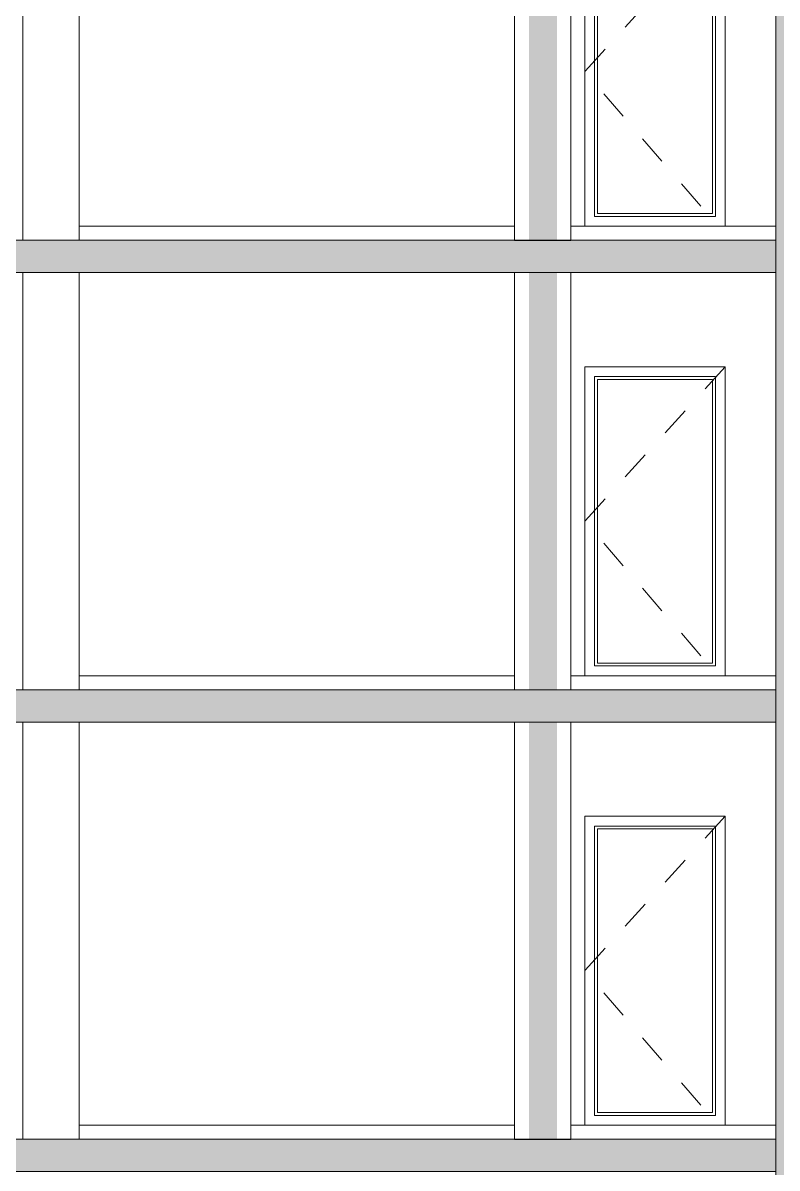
# Model space of a CAD drawing. Header units: millimetres. Extents: x 476571643 to 477489869, y 4620928210 to 4621294454.
# Drawn here: x 477408513 to 477413883, y 4621120760 to 4621128913 of the extents above; entities that cross this region are included whole.
import ezdxf

# ---------------------------------------------------------------- set-up
doc = ezdxf.new("R2010")
doc.units = ezdxf.units.MM
doc.header["$MEASUREMENT"] = 0
doc.linetypes.add('Dashed', pattern=[423.333333, 211.666667, -211.666667])
for name, color, linetype, lineweight in [('2D Drafting - General_Pen_No__250_Pen_No__7', 7, 'Continuous', 0), ('2D Drafting - General_Pen_No__250_Pen_No__7_Pen_No__250', 7, 'Continuous', 0), ('2D Drafting - General_Pen_No__250_Pen_No__7_Pen_No__7', 7, 'Continuous', 0), ('2D Drafting - General_Pen_No__7_Pen_No__253', 252, 'Continuous', 0), ('gegmebi_Pen_No__7_Pen_No__250', 7, 'Continuous', 0), ('kar-panjara_Pen_No__7_Pen_No__250', 7, 'Continuous', 0)]:
    doc.layers.add(name, color=color, linetype=linetype, lineweight=lineweight)

msp = doc.modelspace()

# ---------------------------------------------------------------- hatches: boundary and pattern name
at = {"layer": '2D Drafting - General_Pen_No__250_Pen_No__7', "linetype": 'Continuous', "lineweight": 0}
for points in [[(477401613.259, 4621126765.01), (477401613.319, 4621127184.13), (477401613.352, 4621127365.01), (477413872.977, 4621127365.01), (477413872.977, 4621127134.916), (477412363.425, 4621127134.916), (477412063.009, 4621127134.916), (477401913.009, 4621127134.916), (477401913.009, 4621126765.01)], [(477401612.862, 4621123984.13), (477401612.888, 4621124165.01), (477401613.359, 4621124165.01), (477401663.01, 4621124165.01), (477401688.535, 4621124165.01), (477413872.977, 4621124165.01), (477413872.977, 4621123934.916), (477412363.425, 4621123934.916), (477412063.009, 4621123934.916), (477401913.009, 4621123934.916), (477401913.009, 4621123565.01), (477401613.259, 4621123565.01), (477401613.319, 4621123984.13)], [(477401612.406, 4621120784.13), (477401612.432, 4621120965.01), (477413872.977, 4621120965.01), (477413872.977, 4621120734.916), (477412363.425, 4621120734.916), (477412063.009, 4621120734.916), (477401913.009, 4621120734.916), (477401913.009, 4621120365.01), (477401613.259, 4621120365.01), (477401613.319, 4621120784.13), (477401612.845, 4621120784.13)]]:
    msp.add_hatch(color=7, dxfattribs=at).paths.add_polyline_path(points)
at = {"layer": '2D Drafting - General_Pen_No__250_Pen_No__7_Pen_No__7', "linetype": 'Continuous', "lineweight": 0}
for points in [[(477412116.529, 4621130334.916), (477412116.529, 4621127364.072), (477412316.529, 4621127364.072), (477412316.529, 4621130334.916)], [(477413873.077, 4621130385.002), (477413873.077, 4621115214.869), (477414073.077, 4621115214.869), (477414073.077, 4621130385.002)], [(477412116.529, 4621127134.916), (477412116.529, 4621124164.072), (477412316.529, 4621124164.072), (477412316.529, 4621127134.916)], [(477412116.529, 4621123934.916), (477412116.529, 4621120964.072), (477412316.529, 4621120964.072), (477412316.529, 4621123934.916)]]:
    msp.add_hatch(color=7, dxfattribs=at).paths.add_polyline_path(points)

# ---------------------------------------------------------------- linework, layer by layer
at = {"layer": '2D Drafting - General_Pen_No__250_Pen_No__7', "color": 7, "linetype": 'Continuous', "lineweight": 0, "flags": 128}
for points in [[(477401613.259, 4621126765.01), (477401613.319, 4621127184.13), (477401613.352, 4621127365.01), (477413872.977, 4621127365.01), (477413872.977, 4621127134.916), (477412363.425, 4621127134.916), (477412063.009, 4621127134.916), (477401913.009, 4621127134.916), (477401913.009, 4621126765.01)], [(477401612.862, 4621123984.13), (477401612.888, 4621124165.01), (477401613.359, 4621124165.01), (477401663.01, 4621124165.01), (477401688.535, 4621124165.01), (477413872.977, 4621124165.01), (477413872.977, 4621123934.916), (477412363.425, 4621123934.916), (477412063.009, 4621123934.916), (477401913.009, 4621123934.916), (477401913.009, 4621123565.01), (477401613.259, 4621123565.01), (477401613.319, 4621123984.13)], [(477401612.406, 4621120784.13), (477401612.432, 4621120965.01), (477413872.977, 4621120965.01), (477413872.977, 4621120734.916), (477412363.425, 4621120734.916), (477412063.009, 4621120734.916), (477401913.009, 4621120734.916), (477401913.009, 4621120365.01), (477401613.259, 4621120365.01), (477401613.319, 4621120784.13), (477401612.845, 4621120784.13)]]:
    msp.add_lwpolyline(points, close=True, dxfattribs=at)
at = {"layer": '2D Drafting - General_Pen_No__250_Pen_No__7_Pen_No__250', "color": 7, "linetype": 'Continuous', "lineweight": 0, "flags": 128}
msp.add_lwpolyline([(477413873.077, 4621130385.002), (477413873.077, 4621115214.869), (477414073.077, 4621115214.869), (477414073.077, 4621130385.002)], close=True, dxfattribs=at)
at = {"layer": '2D Drafting - General_Pen_No__7_Pen_No__253', "color": 252, "linetype": 'Continuous', "lineweight": 0, "flags": 128}
for points in [[(477413513.271, 4621129665.01), (477412513.271, 4621129665.01), (477412513.271, 4621127465.01), (477413513.271, 4621127465.01)], [(477413443.731, 4621129595.01), (477412583.271, 4621129595.01), (477412583.271, 4621127535.01), (477413443.731, 4621127535.01)], [(477413423.731, 4621129575.01), (477412603.271, 4621129575.01), (477412603.271, 4621127555.01), (477413423.731, 4621127555.01)], [(477413513.271, 4621126465.01), (477412513.271, 4621126465.01), (477412513.271, 4621124265.01), (477413513.271, 4621124265.01)], [(477413443.731, 4621126395.01), (477412583.271, 4621126395.01), (477412583.271, 4621124335.01), (477413443.731, 4621124335.01)], [(477413423.731, 4621126375.01), (477412603.271, 4621126375.01), (477412603.271, 4621124355.01), (477413423.731, 4621124355.01)], [(477413513.271, 4621123265.01), (477412513.271, 4621123265.01), (477412513.271, 4621121065.01), (477413513.271, 4621121065.01)], [(477413443.731, 4621123195.01), (477412583.271, 4621123195.01), (477412583.271, 4621121135.01), (477413443.731, 4621121135.01)], [(477413423.731, 4621123175.01), (477412603.271, 4621123175.01), (477412603.271, 4621121155.01), (477413423.731, 4621121155.01)]]:
    msp.add_lwpolyline(points, close=True, dxfattribs=at)
at = {"layer": '2D Drafting - General_Pen_No__7_Pen_No__253', "color": 252, "linetype": 'Dashed', "lineweight": 0, "flags": 128}
for points in [[(477413513.271, 4621129665.01), (477412513.271, 4621128565.01), (477413463.271, 4621127465.01)], [(477413513.271, 4621126465.01), (477412513.271, 4621125365.01), (477413463.271, 4621124265.01)], [(477413513.271, 4621123265.01), (477412513.271, 4621122165.01), (477413463.271, 4621121065.01)]]:
    msp.add_lwpolyline(points, dxfattribs=at)
at = {"layer": 'gegmebi_Pen_No__7_Pen_No__250', "color": 7, "linetype": 'Continuous', "lineweight": 0, "flags": 128}
for points in [[(477412013.109, 4621127365.01), (477408913.109, 4621127365.01), (477408913.109, 4621127465.01), (477412013.109, 4621127465.01)], [(477413873.077, 4621127365.01), (477412413.459, 4621127365.01), (477412413.459, 4621127465.01), (477413873.077, 4621127465.01)], [(477412013.109, 4621124165.01), (477408913.109, 4621124165.01), (477408913.109, 4621124265.01), (477412013.109, 4621124265.01)], [(477413873.077, 4621124165.01), (477412413.459, 4621124165.01), (477412413.459, 4621124265.01), (477413873.077, 4621124265.01)], [(477412013.109, 4621120965.01), (477408913.109, 4621120965.01), (477408913.109, 4621121065.01), (477412013.109, 4621121065.01)], [(477413873.077, 4621120965.01), (477412413.459, 4621120965.01), (477412413.459, 4621121065.01), (477413873.077, 4621121065.01)]]:
    msp.add_lwpolyline(points, close=True, dxfattribs=at)
at = {"layer": 'kar-panjara_Pen_No__7_Pen_No__250', "color": 7, "linetype": 'Continuous', "lineweight": 0, "flags": 128}
for points in [[(477408512.759, 4621130334.916), (477408512.759, 4621127365.01), (477408913.109, 4621127365.01), (477408913.109, 4621130334.916)], [(477412013.109, 4621130334.916), (477412013.109, 4621127364.131), (477412413.459, 4621127364.131), (477412413.459, 4621130334.916)], [(477408512.759, 4621127134.916), (477408512.759, 4621124165.01), (477408913.109, 4621124165.01), (477408913.109, 4621127134.916)], [(477412013.109, 4621127134.916), (477412013.109, 4621124164.131), (477412413.459, 4621124164.131), (477412413.459, 4621127134.916)], [(477408512.759, 4621123934.916), (477408512.759, 4621120965.01), (477408913.109, 4621120965.01), (477408913.109, 4621123934.916)], [(477412013.109, 4621123934.916), (477412013.109, 4621120964.131), (477412413.459, 4621120964.131), (477412413.459, 4621123934.916)]]:
    msp.add_lwpolyline(points, close=True, dxfattribs=at)

doc.saveas('drawing.dxf')
